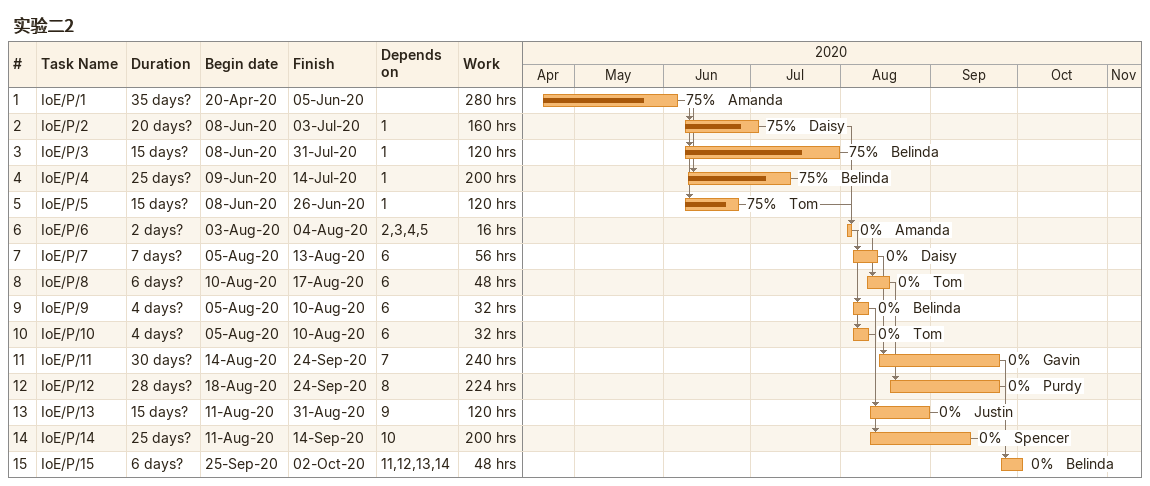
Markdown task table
实验二2

| ID | Task | Duration | Start | Finish | Predecessors | Resources | % complete | Work (h) |
|---|---|---|---|---|---|---|---|---|
| 1 | IoE/P/1 | 35d? | 2020-04-20 | 2020-06-05 |  | Amanda | 75 | 280 |
| 2 | IoE/P/2 | 20d? | 2020-06-08 | 2020-07-03 | 1 | Daisy | 75 | 160 |
| 3 | IoE/P/3 | 15d? | 2020-06-08 | 2020-07-31 | 1 | Belinda | 75 | 120 |
| 4 | IoE/P/4 | 25d? | 2020-06-09 | 2020-07-14 | 1 | Belinda | 75 | 200 |
| 5 | IoE/P/5 | 15d? | 2020-06-08 | 2020-06-26 | 1 | Tom | 75 | 120 |
| 6 | IoE/P/6 | 2d? | 2020-08-03 | 2020-08-04 | 2, 3, 4, 5 | Amanda | 0 | 16 |
| 7 | IoE/P/7 | 7d? | 2020-08-05 | 2020-08-13 | 6 | Daisy | 0 | 56 |
| 8 | IoE/P/8 | 6d? | 2020-08-10 | 2020-08-17 | 6 | Tom | 0 | 48 |
| 9 | IoE/P/9 | 4d? | 2020-08-05 | 2020-08-10 | 6 | Belinda | 0 | 32 |
| 10 | IoE/P/10 | 4d? | 2020-08-05 | 2020-08-10 | 6 | Tom | 0 | 32 |
| 11 | IoE/P/11 | 30d? | 2020-08-14 | 2020-09-24 | 7 | Gavin | 0 | 240 |
| 12 | IoE/P/12 | 28d? | 2020-08-18 | 2020-09-24 | 8 | Purdy | 0 | 224 |
| 13 | IoE/P/13 | 15d? | 2020-08-11 | 2020-08-31 | 9 | Justin | 0 | 120 |
| 14 | IoE/P/14 | 25d? | 2020-08-11 | 2020-09-14 | 10 | Spencer | 0 | 200 |
| 15 | IoE/P/15 | 6d? | 2020-09-25 | 2020-10-02 | 11, 12, 13, 14 | Belinda | 0 | 48 |
